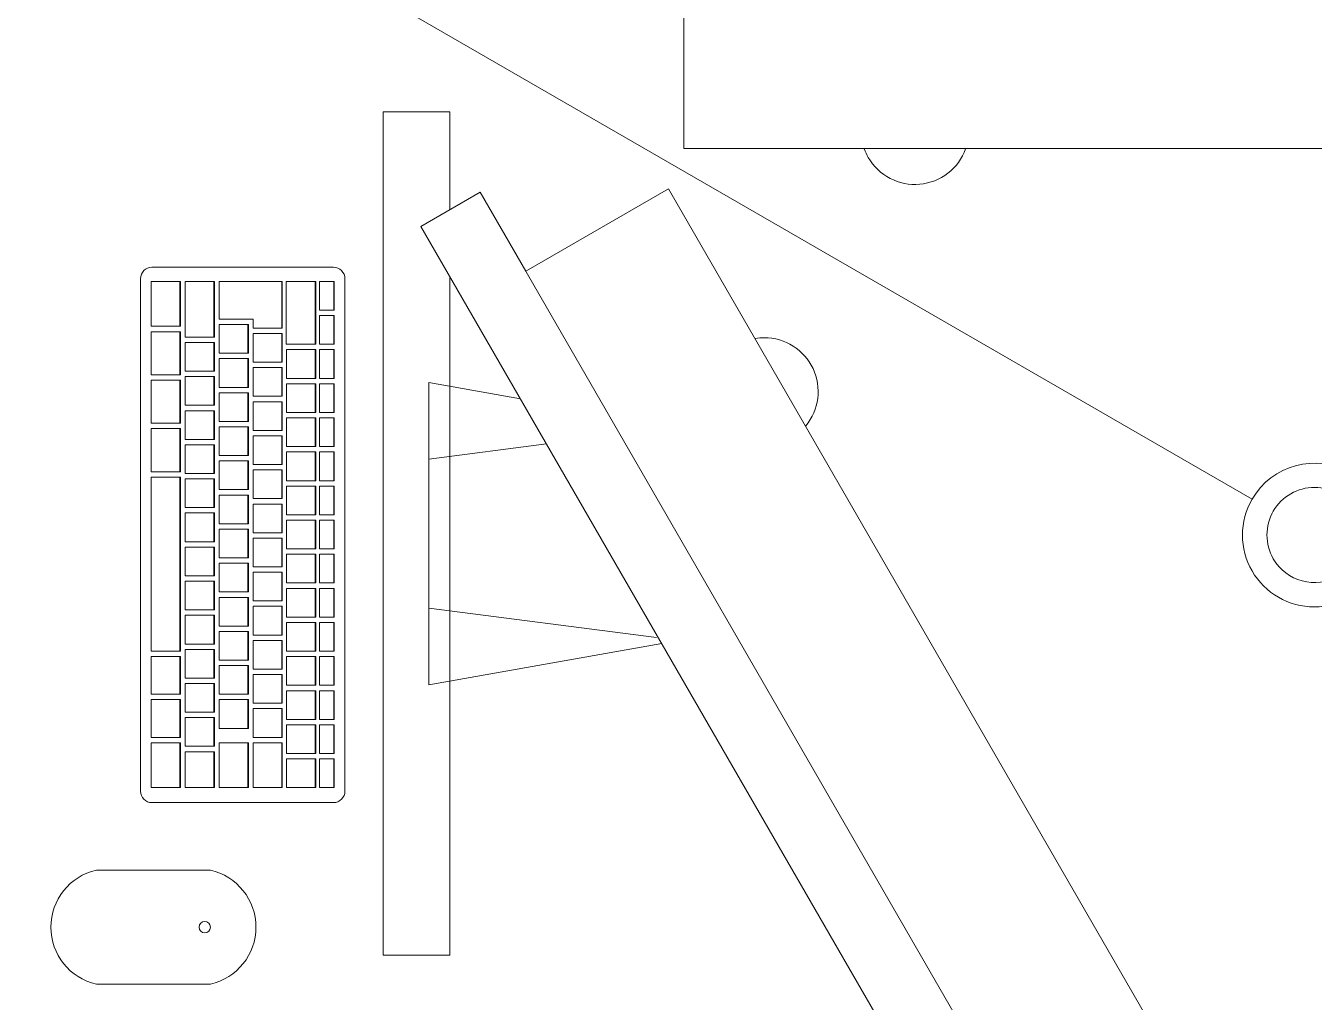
# Model space of a CAD drawing. Header units: millimetres. Extents: x 79795 to 317870, y -36033 to 97293.
# Drawn here: x 204280 to 204998, y 22533 to 23077 of the extents above; entities that cross this region are included whole.
import ezdxf

# ---------------------------------------------------------------- set-up
doc = ezdxf.new("R2010")
doc.units = ezdxf.units.MM
doc.header["$MEASUREMENT"] = 0
for name, color, linetype, lineweight in [('A-GENM', 8, 'CONTINUOUS', 9), ('E-ELEC-EQPM', 8, 'CONTINUOUS', 9), ('I-FURN', 8, 'CONTINUOUS', 9)]:
    doc.layers.add(name, color=color, linetype=linetype, lineweight=lineweight)

msp = doc.modelspace()

# ---------------------------------------------------------------- linework, layer by layer
at = {"layer": 'A-GENM'}
for p, q in [((204350.29, 22942.24), (204451.45, 22942.24)), ((204343.94, 22650.36), (204343.94, 22935.89)), ((204365.87, 22934.36), (204349.93, 22934.36)), ((204349.93, 22934.36), (204349.93, 22909.36)), ((204365.87, 22909.36), (204365.87, 22934.36)), ((204365.87, 22934.36), (204366.14, 22934.36)), ((204366.14, 22934.36), (204366.14, 22909.36)), ((204368.83, 22934.36), (204368.83, 22903.36)), ((204384.8, 22934.36), (204368.83, 22934.36)), ((204384.8, 22903.36), (204384.8, 22934.36)), ((204384.8, 22934.36), (204385.07, 22934.36)), ((204385.07, 22934.36), (204385.07, 22903.36)), ((204422.65, 22934.36), (204387.76, 22934.36)), ((204387.76, 22934.36), (204387.76, 22913.36)), ((204422.65, 22908.36), (204422.65, 22934.36)), ((204422.65, 22934.36), (204422.93, 22934.36)), ((204422.93, 22934.36), (204422.93, 22908.36)), ((204441.3, 22934.36), (204425.06, 22934.36)), ((204425.06, 22934.36), (204425.06, 22899.36)), ((204441.3, 22899.36), (204441.3, 22934.36)), ((204441.3, 22934.36), (204441.58, 22934.36)), ((204441.58, 22934.36), (204441.58, 22899.36)), ((204443.56, 22934.36), (204443.56, 22918.36)), ((204451.54, 22934.36), (204443.56, 22934.36)), ((204451.54, 22918.36), (204451.54, 22934.36)), ((204451.54, 22934.36), (204451.82, 22934.36)), ((204451.82, 22934.36), (204451.82, 22918.36)), ((204457.8, 22935.89), (204457.8, 22650.36)), ((204443.56, 22918.36), (204451.54, 22918.36)), ((204451.54, 22918.36), (204451.82, 22918.36)), ((204349.93, 22909.36), (204365.87, 22909.36)), ((204365.87, 22909.36), (204366.14, 22909.36)), ((204387.76, 22913.36), (204406.69, 22913.36)), ((204387.76, 22910.36), (204387.76, 22894.36)), ((204403.72, 22910.36), (204387.76, 22910.36)), ((204403.72, 22894.36), (204403.72, 22910.36)), ((204403.72, 22910.36), (204404, 22910.36)), ((204404, 22910.36), (204404, 22894.36)), ((204406.69, 22913.36), (204406.69, 22908.36)), ((204406.69, 22908.36), (204422.65, 22908.36)), ((204422.65, 22908.36), (204422.93, 22908.36)), ((204443.56, 22915.36), (204443.56, 22899.36)), ((204451.54, 22915.36), (204443.56, 22915.36)), ((204451.54, 22899.36), (204451.54, 22915.36)), ((204451.54, 22915.36), (204451.82, 22915.36)), ((204451.82, 22915.36), (204451.82, 22899.36)), ((204365.87, 22906.36), (204349.93, 22906.36)), ((204349.93, 22906.36), (204349.93, 22882.36)), ((204365.87, 22882.36), (204365.87, 22906.36)), ((204365.87, 22906.36), (204366.14, 22906.36)), ((204366.14, 22906.36), (204366.14, 22882.36)), ((204368.83, 22903.36), (204384.8, 22903.36)), ((204384.8, 22903.36), (204385.07, 22903.36)), ((204406.69, 22905.36), (204406.69, 22889.36)), ((204422.65, 22905.36), (204406.69, 22905.36)), ((204422.65, 22889.36), (204422.65, 22905.36)), ((204422.65, 22905.36), (204422.93, 22905.36)), ((204422.93, 22905.36), (204422.93, 22889.36)), ((204368.83, 22900.36), (204368.83, 22884.36)), ((204384.8, 22900.36), (204368.83, 22900.36)), ((204384.8, 22884.36), (204384.8, 22900.36)), ((204384.8, 22900.36), (204385.07, 22900.36)), ((204385.07, 22900.36), (204385.07, 22884.36)), ((204387.76, 22894.36), (204403.72, 22894.36)), ((204403.72, 22894.36), (204404, 22894.36)), ((204425.06, 22899.36), (204441.3, 22899.36)), ((204425.34, 22896.36), (204425.34, 22880.36)), ((204441.3, 22896.36), (204425.34, 22896.36)), ((204441.3, 22899.36), (204441.58, 22899.36)), ((204441.3, 22880.36), (204441.3, 22896.36)), ((204441.3, 22896.36), (204441.58, 22896.36)), ((204441.58, 22896.36), (204441.58, 22880.36)), ((204443.56, 22899.36), (204451.54, 22899.36)), ((204443.56, 22896.36), (204443.56, 22880.36)), ((204451.54, 22896.36), (204443.56, 22896.36)), ((204451.54, 22899.36), (204451.82, 22899.36)), ((204451.54, 22880.36), (204451.54, 22896.36)), ((204451.54, 22896.36), (204451.82, 22896.36)), ((204451.82, 22896.36), (204451.82, 22880.36)), ((204387.76, 22891.36), (204387.76, 22875.36)), ((204403.72, 22891.36), (204387.76, 22891.36)), ((204403.72, 22875.36), (204403.72, 22891.36)), ((204403.72, 22891.36), (204404, 22891.36)), ((204404, 22891.36), (204404, 22875.36)), ((204406.69, 22889.36), (204422.65, 22889.36)), ((204422.65, 22889.36), (204422.93, 22889.36)), ((204349.93, 22882.36), (204365.87, 22882.36)), ((204365.87, 22882.36), (204366.14, 22882.36)), ((204368.83, 22884.36), (204384.8, 22884.36)), ((204368.83, 22881.36), (204368.83, 22865.36)), ((204384.8, 22881.36), (204368.83, 22881.36)), ((204384.8, 22884.36), (204385.07, 22884.36)), ((204384.8, 22865.36), (204384.8, 22881.36)), ((204384.8, 22881.36), (204385.07, 22881.36)), ((204385.07, 22881.36), (204385.07, 22865.36)), ((204406.69, 22886.36), (204406.69, 22870.36)), ((204422.65, 22886.36), (204406.69, 22886.36)), ((204422.65, 22870.36), (204422.65, 22886.36)), ((204422.65, 22886.36), (204422.93, 22886.36)), ((204422.93, 22886.36), (204422.93, 22870.36)), ((204425.34, 22880.36), (204441.3, 22880.36)), ((204441.3, 22880.36), (204441.58, 22880.36)), ((204443.56, 22880.36), (204451.54, 22880.36)), ((204451.54, 22880.36), (204451.82, 22880.36)), ((204365.87, 22879.36), (204349.93, 22879.36)), ((204349.93, 22879.36), (204349.93, 22855.36)), ((204365.87, 22855.36), (204365.87, 22879.36)), ((204365.87, 22879.36), (204366.14, 22879.36)), ((204366.14, 22879.36), (204366.14, 22855.36)), ((204387.76, 22875.36), (204403.72, 22875.36)), ((204403.72, 22875.36), (204404, 22875.36)), ((204425.34, 22877.36), (204425.34, 22861.36)), ((204441.3, 22877.36), (204425.34, 22877.36)), ((204441.3, 22861.36), (204441.3, 22877.36)), ((204441.3, 22877.36), (204441.58, 22877.36)), ((204441.58, 22877.36), (204441.58, 22861.36)), ((204443.56, 22877.36), (204443.56, 22861.36)), ((204451.54, 22877.36), (204443.56, 22877.36)), ((204451.54, 22861.36), (204451.54, 22877.36)), ((204451.54, 22877.36), (204451.82, 22877.36)), ((204451.82, 22877.36), (204451.82, 22861.36)), ((204368.83, 22865.36), (204384.8, 22865.36)), ((204384.8, 22865.36), (204385.07, 22865.36)), ((204387.76, 22872.36), (204387.76, 22856.36)), ((204403.72, 22872.36), (204387.76, 22872.36)), ((204403.72, 22856.36), (204403.72, 22872.36)), ((204403.72, 22872.36), (204404, 22872.36)), ((204404, 22872.36), (204404, 22856.36)), ((204406.69, 22870.36), (204422.65, 22870.36)), ((204406.69, 22867.36), (204406.69, 22851.36)), ((204422.65, 22867.36), (204406.69, 22867.36)), ((204422.65, 22870.36), (204422.93, 22870.36)), ((204422.65, 22851.36), (204422.65, 22867.36)), ((204422.65, 22867.36), (204422.93, 22867.36)), ((204422.93, 22867.36), (204422.93, 22851.36)), ((204368.83, 22862.36), (204368.83, 22846.36)), ((204384.8, 22862.36), (204368.83, 22862.36)), ((204384.8, 22846.36), (204384.8, 22862.36)), ((204384.8, 22862.36), (204385.07, 22862.36)), ((204385.07, 22862.36), (204385.07, 22846.36)), ((204425.34, 22861.36), (204441.3, 22861.36)), ((204425.34, 22858.36), (204425.34, 22842.36)), ((204441.3, 22858.36), (204425.34, 22858.36)), ((204441.3, 22861.36), (204441.58, 22861.36)), ((204441.3, 22842.36), (204441.3, 22858.36)), ((204441.3, 22858.36), (204441.58, 22858.36)), ((204441.58, 22858.36), (204441.58, 22842.36)), ((204443.56, 22861.36), (204451.54, 22861.36)), ((204443.56, 22858.36), (204443.56, 22842.36)), ((204451.54, 22858.36), (204443.56, 22858.36)), ((204451.54, 22861.36), (204451.82, 22861.36)), ((204451.54, 22842.36), (204451.54, 22858.36)), ((204451.54, 22858.36), (204451.82, 22858.36)), ((204451.82, 22858.36), (204451.82, 22842.36)), ((204349.93, 22855.36), (204365.87, 22855.36)), ((204365.87, 22852.36), (204349.93, 22852.36)), ((204349.93, 22852.36), (204349.93, 22828.36)), ((204365.87, 22855.36), (204366.14, 22855.36)), ((204365.87, 22828.36), (204365.87, 22852.36)), ((204365.87, 22852.36), (204366.14, 22852.36)), ((204366.14, 22852.36), (204366.14, 22828.36)), ((204387.76, 22856.36), (204403.72, 22856.36)), ((204387.76, 22853.36), (204387.76, 22837.36)), ((204403.72, 22853.36), (204387.76, 22853.36)), ((204403.72, 22856.36), (204404, 22856.36)), ((204403.72, 22837.36), (204403.72, 22853.36)), ((204403.72, 22853.36), (204404, 22853.36)), ((204404, 22853.36), (204404, 22837.36)), ((204406.69, 22851.36), (204422.65, 22851.36)), ((204422.65, 22851.36), (204422.93, 22851.36)), ((204368.83, 22846.36), (204384.8, 22846.36)), ((204384.8, 22846.36), (204385.07, 22846.36)), ((204406.69, 22848.36), (204406.69, 22832.36)), ((204422.65, 22848.36), (204406.69, 22848.36)), ((204422.65, 22832.36), (204422.65, 22848.36)), ((204422.65, 22848.36), (204422.93, 22848.36)), ((204422.93, 22848.36), (204422.93, 22832.36)), ((204368.83, 22843.36), (204368.83, 22827.36)), ((204384.8, 22843.36), (204368.83, 22843.36)), ((204384.8, 22827.36), (204384.8, 22843.36)), ((204384.8, 22843.36), (204385.07, 22843.36)), ((204385.07, 22843.36), (204385.07, 22827.36)), ((204387.76, 22837.36), (204403.72, 22837.36)), ((204403.72, 22837.36), (204404, 22837.36)), ((204425.34, 22842.36), (204441.3, 22842.36)), ((204425.34, 22839.36), (204425.34, 22823.36)), ((204441.3, 22839.36), (204425.34, 22839.36)), ((204441.3, 22842.36), (204441.58, 22842.36)), ((204441.3, 22823.36), (204441.3, 22839.36)), ((204441.3, 22839.36), (204441.58, 22839.36)), ((204441.58, 22839.36), (204441.58, 22823.36)), ((204443.56, 22842.36), (204451.54, 22842.36)), ((204443.56, 22839.36), (204443.56, 22823.36)), ((204451.54, 22839.36), (204443.56, 22839.36)), ((204451.54, 22842.36), (204451.82, 22842.36)), ((204451.54, 22823.36), (204451.54, 22839.36)), ((204451.54, 22839.36), (204451.82, 22839.36)), ((204451.82, 22839.36), (204451.82, 22823.36)), ((204387.76, 22834.36), (204387.76, 22818.36)), ((204403.72, 22834.36), (204387.76, 22834.36)), ((204403.72, 22818.36), (204403.72, 22834.36)), ((204403.72, 22834.36), (204404, 22834.36)), ((204404, 22834.36), (204404, 22818.36)), ((204406.69, 22832.36), (204422.65, 22832.36)), ((204406.69, 22829.36), (204406.69, 22813.36)), ((204422.65, 22829.36), (204406.69, 22829.36)), ((204422.65, 22832.36), (204422.93, 22832.36)), ((204422.65, 22813.36), (204422.65, 22829.36)), ((204422.65, 22829.36), (204422.93, 22829.36)), ((204422.93, 22829.36), (204422.93, 22813.36)), ((204349.93, 22828.36), (204365.87, 22828.36)), ((204349.93, 22825.36), (204349.93, 22728.36)), ((204365.87, 22825.36), (204349.93, 22825.36)), ((204365.87, 22828.36), (204366.14, 22828.36)), ((204365.87, 22728.36), (204365.87, 22825.36)), ((204365.87, 22825.36), (204366.14, 22825.36)), ((204366.14, 22825.36), (204366.14, 22728.36)), ((204368.83, 22827.36), (204384.8, 22827.36)), ((204368.83, 22824.36), (204368.83, 22808.36)), ((204384.8, 22824.36), (204368.83, 22824.36)), ((204384.8, 22827.36), (204385.07, 22827.36)), ((204384.8, 22808.36), (204384.8, 22824.36)), ((204384.8, 22824.36), (204385.07, 22824.36)), ((204385.07, 22824.36), (204385.07, 22808.36)), ((204425.34, 22823.36), (204441.3, 22823.36)), ((204441.3, 22823.36), (204441.58, 22823.36)), ((204443.56, 22823.36), (204451.54, 22823.36)), ((204451.54, 22823.36), (204451.82, 22823.36)), ((204387.76, 22818.36), (204403.72, 22818.36)), ((204387.76, 22815.36), (204387.76, 22799.36)), ((204403.72, 22815.36), (204387.76, 22815.36)), ((204403.72, 22818.36), (204404, 22818.36)), ((204403.72, 22799.36), (204403.72, 22815.36)), ((204403.72, 22815.36), (204404, 22815.36)), ((204404, 22815.36), (204404, 22799.36)), ((204425.34, 22820.36), (204425.34, 22804.36)), ((204441.3, 22820.36), (204425.34, 22820.36)), ((204441.3, 22804.36), (204441.3, 22820.36)), ((204441.3, 22820.36), (204441.58, 22820.36)), ((204441.58, 22820.36), (204441.58, 22804.36)), ((204443.56, 22820.36), (204443.56, 22804.36)), ((204451.54, 22820.36), (204443.56, 22820.36)), ((204451.54, 22804.36), (204451.54, 22820.36)), ((204451.54, 22820.36), (204451.82, 22820.36)), ((204451.82, 22820.36), (204451.82, 22804.36)), ((204368.83, 22808.36), (204384.8, 22808.36)), ((204384.8, 22808.36), (204385.07, 22808.36)), ((204406.69, 22813.36), (204422.65, 22813.36)), ((204406.69, 22810.36), (204406.69, 22794.36)), ((204422.65, 22810.36), (204406.69, 22810.36)), ((204422.65, 22813.36), (204422.93, 22813.36)), ((204422.65, 22794.36), (204422.65, 22810.36)), ((204422.65, 22810.36), (204422.93, 22810.36)), ((204422.93, 22810.36), (204422.93, 22794.36)), ((204368.83, 22805.36), (204368.83, 22789.36)), ((204384.8, 22805.36), (204368.83, 22805.36)), ((204384.8, 22789.36), (204384.8, 22805.36)), ((204384.8, 22805.36), (204385.07, 22805.36)), ((204385.07, 22805.36), (204385.07, 22789.36)), ((204425.34, 22804.36), (204441.3, 22804.36)), ((204425.34, 22801.36), (204425.34, 22785.36)), ((204441.3, 22801.36), (204425.34, 22801.36)), ((204441.3, 22804.36), (204441.58, 22804.36)), ((204441.3, 22785.36), (204441.3, 22801.36)), ((204441.3, 22801.36), (204441.58, 22801.36)), ((204441.58, 22801.36), (204441.58, 22785.36)), ((204443.56, 22804.36), (204451.54, 22804.36)), ((204443.56, 22801.36), (204443.56, 22785.36)), ((204451.54, 22801.36), (204443.56, 22801.36)), ((204451.54, 22804.36), (204451.82, 22804.36)), ((204451.54, 22785.36), (204451.54, 22801.36)), ((204451.54, 22801.36), (204451.82, 22801.36)), ((204451.82, 22801.36), (204451.82, 22785.36)), ((204387.76, 22799.36), (204403.72, 22799.36)), ((204387.76, 22796.36), (204387.76, 22780.36)), ((204403.72, 22796.36), (204387.76, 22796.36)), ((204403.72, 22799.36), (204404, 22799.36)), ((204403.72, 22780.36), (204403.72, 22796.36)), ((204403.72, 22796.36), (204404, 22796.36)), ((204404, 22796.36), (204404, 22780.36)), ((204406.69, 22794.36), (204422.65, 22794.36)), ((204422.65, 22794.36), (204422.93, 22794.36)), ((204368.83, 22789.36), (204384.8, 22789.36)), ((204368.83, 22786.36), (204368.83, 22770.36)), ((204384.8, 22786.36), (204368.83, 22786.36)), ((204384.8, 22789.36), (204385.07, 22789.36)), ((204384.8, 22770.36), (204384.8, 22786.36)), ((204384.8, 22786.36), (204385.07, 22786.36)), ((204385.07, 22786.36), (204385.07, 22770.36)), ((204406.69, 22791.36), (204406.69, 22775.36)), ((204422.65, 22791.36), (204406.69, 22791.36)), ((204422.65, 22775.36), (204422.65, 22791.36)), ((204422.65, 22791.36), (204422.93, 22791.36)), ((204422.93, 22791.36), (204422.93, 22775.36)), ((204387.76, 22780.36), (204403.72, 22780.36)), ((204403.72, 22780.36), (204404, 22780.36)), ((204425.34, 22785.36), (204441.3, 22785.36)), ((204425.34, 22782.36), (204425.34, 22766.36)), ((204441.3, 22782.36), (204425.34, 22782.36)), ((204441.3, 22785.36), (204441.58, 22785.36)), ((204441.3, 22766.36), (204441.3, 22782.36)), ((204441.3, 22782.36), (204441.58, 22782.36)), ((204441.58, 22782.36), (204441.58, 22766.36)), ((204443.56, 22785.36), (204451.54, 22785.36)), ((204443.56, 22782.36), (204443.56, 22766.36)), ((204451.54, 22782.36), (204443.56, 22782.36)), ((204451.54, 22785.36), (204451.82, 22785.36)), ((204451.54, 22766.36), (204451.54, 22782.36)), ((204451.54, 22782.36), (204451.82, 22782.36)), ((204451.82, 22782.36), (204451.82, 22766.36)), ((204387.76, 22777.36), (204387.76, 22761.36)), ((204403.72, 22777.36), (204387.76, 22777.36)), ((204403.72, 22761.36), (204403.72, 22777.36)), ((204403.72, 22777.36), (204404, 22777.36)), ((204404, 22777.36), (204404, 22761.36)), ((204406.69, 22775.36), (204422.65, 22775.36)), ((204406.69, 22772.36), (204406.69, 22756.36)), ((204422.65, 22772.36), (204406.69, 22772.36)), ((204422.65, 22775.36), (204422.93, 22775.36)), ((204422.65, 22756.36), (204422.65, 22772.36)), ((204422.65, 22772.36), (204422.93, 22772.36)), ((204422.93, 22772.36), (204422.93, 22756.36)), ((204368.83, 22770.36), (204384.8, 22770.36)), ((204368.83, 22767.36), (204368.83, 22751.36)), ((204384.8, 22767.36), (204368.83, 22767.36)), ((204384.8, 22770.36), (204385.07, 22770.36)), ((204384.8, 22751.36), (204384.8, 22767.36)), ((204384.8, 22767.36), (204385.07, 22767.36)), ((204385.07, 22767.36), (204385.07, 22751.36)), ((204425.34, 22766.36), (204441.3, 22766.36)), ((204441.3, 22766.36), (204441.58, 22766.36)), ((204443.56, 22766.36), (204451.54, 22766.36)), ((204451.54, 22766.36), (204451.82, 22766.36)), ((204387.76, 22761.36), (204403.72, 22761.36)), ((204387.76, 22758.36), (204387.76, 22742.36)), ((204403.72, 22758.36), (204387.76, 22758.36)), ((204403.72, 22761.36), (204404, 22761.36)), ((204403.72, 22742.36), (204403.72, 22758.36)), ((204403.72, 22758.36), (204404, 22758.36)), ((204404, 22758.36), (204404, 22742.36)), ((204425.34, 22763.36), (204425.34, 22747.36)), ((204441.3, 22763.36), (204425.34, 22763.36)), ((204441.3, 22747.36), (204441.3, 22763.36)), ((204441.3, 22763.36), (204441.58, 22763.36)), ((204441.58, 22763.36), (204441.58, 22747.36)), ((204443.56, 22763.36), (204443.56, 22747.36)), ((204451.54, 22763.36), (204443.56, 22763.36)), ((204451.54, 22747.36), (204451.54, 22763.36)), ((204451.54, 22763.36), (204451.82, 22763.36)), ((204451.82, 22763.36), (204451.82, 22747.36)), ((204368.83, 22751.36), (204384.8, 22751.36)), ((204384.8, 22751.36), (204385.07, 22751.36)), ((204406.69, 22756.36), (204422.65, 22756.36)), ((204406.69, 22753.36), (204406.69, 22737.36)), ((204422.65, 22753.36), (204406.69, 22753.36)), ((204422.65, 22756.36), (204422.93, 22756.36)), ((204422.65, 22737.36), (204422.65, 22753.36)), ((204422.65, 22753.36), (204422.93, 22753.36)), ((204422.93, 22753.36), (204422.93, 22737.36)), ((204368.83, 22748.36), (204368.83, 22732.36)), ((204384.8, 22748.36), (204368.83, 22748.36)), ((204384.8, 22732.36), (204384.8, 22748.36)), ((204384.8, 22748.36), (204385.07, 22748.36)), ((204385.07, 22748.36), (204385.07, 22732.36)), ((204425.34, 22747.36), (204441.3, 22747.36)), ((204425.34, 22744.36), (204425.34, 22728.36)), ((204441.3, 22744.36), (204425.34, 22744.36)), ((204441.3, 22747.36), (204441.58, 22747.36)), ((204441.3, 22728.36), (204441.3, 22744.36)), ((204441.3, 22744.36), (204441.58, 22744.36)), ((204441.58, 22744.36), (204441.58, 22728.36)), ((204443.56, 22747.36), (204451.54, 22747.36)), ((204443.56, 22744.36), (204443.56, 22728.36)), ((204451.54, 22744.36), (204443.56, 22744.36)), ((204451.54, 22747.36), (204451.82, 22747.36)), ((204451.54, 22728.36), (204451.54, 22744.36)), ((204451.54, 22744.36), (204451.82, 22744.36)), ((204451.82, 22744.36), (204451.82, 22728.36)), ((204387.76, 22742.36), (204403.72, 22742.36)), ((204387.76, 22739.36), (204387.76, 22723.36)), ((204403.72, 22739.36), (204387.76, 22739.36)), ((204403.72, 22742.36), (204404, 22742.36)), ((204403.72, 22723.36), (204403.72, 22739.36)), ((204403.72, 22739.36), (204404, 22739.36)), ((204404, 22739.36), (204404, 22723.36)), ((204406.69, 22737.36), (204422.65, 22737.36)), ((204422.65, 22737.36), (204422.93, 22737.36)), ((204368.83, 22732.36), (204384.8, 22732.36)), ((204368.83, 22729.36), (204368.83, 22713.36)), ((204384.8, 22729.36), (204368.83, 22729.36)), ((204384.8, 22732.36), (204385.07, 22732.36)), ((204384.8, 22713.36), (204384.8, 22729.36)), ((204384.8, 22729.36), (204385.07, 22729.36)), ((204385.07, 22729.36), (204385.07, 22713.36)), ((204406.69, 22734.36), (204406.69, 22718.36)), ((204422.65, 22734.36), (204406.69, 22734.36)), ((204422.65, 22718.36), (204422.65, 22734.36)), ((204422.65, 22734.36), (204422.93, 22734.36)), ((204422.93, 22734.36), (204422.93, 22718.36)), ((204349.93, 22728.36), (204365.87, 22728.36)), ((204349.93, 22725.36), (204349.93, 22704.36)), ((204365.87, 22725.36), (204349.93, 22725.36)), ((204365.87, 22728.36), (204366.14, 22728.36)), ((204365.87, 22704.36), (204365.87, 22725.36)), ((204365.87, 22725.36), (204366.14, 22725.36)), ((204366.14, 22725.36), (204366.14, 22704.36)), ((204387.76, 22723.36), (204403.72, 22723.36)), ((204403.72, 22723.36), (204404, 22723.36)), ((204425.34, 22728.36), (204441.3, 22728.36)), ((204425.34, 22725.36), (204425.34, 22709.36)), ((204441.3, 22725.36), (204425.34, 22725.36)), ((204441.3, 22728.36), (204441.58, 22728.36)), ((204441.3, 22709.36), (204441.3, 22725.36)), ((204441.3, 22725.36), (204441.58, 22725.36)), ((204441.58, 22725.36), (204441.58, 22709.36)), ((204443.56, 22728.36), (204451.54, 22728.36)), ((204443.56, 22725.36), (204443.56, 22709.36)), ((204451.54, 22725.36), (204443.56, 22725.36)), ((204451.54, 22728.36), (204451.82, 22728.36)), ((204451.54, 22709.36), (204451.54, 22725.36)), ((204451.54, 22725.36), (204451.82, 22725.36)), ((204451.82, 22725.36), (204451.82, 22709.36)), ((204387.76, 22720.36), (204387.76, 22704.36)), ((204403.72, 22720.36), (204387.76, 22720.36)), ((204403.72, 22704.36), (204403.72, 22720.36)), ((204403.72, 22720.36), (204404, 22720.36)), ((204404, 22720.36), (204404, 22704.36)), ((204406.69, 22718.36), (204422.65, 22718.36)), ((204406.69, 22715.36), (204406.69, 22699.36)), ((204422.65, 22715.36), (204406.69, 22715.36)), ((204422.65, 22718.36), (204422.93, 22718.36)), ((204422.65, 22699.36), (204422.65, 22715.36)), ((204422.65, 22715.36), (204422.93, 22715.36)), ((204422.93, 22715.36), (204422.93, 22699.36)), ((204368.83, 22713.36), (204384.8, 22713.36)), ((204368.83, 22710.36), (204368.83, 22694.36)), ((204384.8, 22710.36), (204368.83, 22710.36)), ((204384.8, 22713.36), (204385.07, 22713.36)), ((204384.8, 22694.36), (204384.8, 22710.36)), ((204384.8, 22710.36), (204385.07, 22710.36)), ((204385.07, 22710.36), (204385.07, 22694.36)), ((204425.34, 22709.36), (204441.3, 22709.36)), ((204441.3, 22709.36), (204441.58, 22709.36)), ((204443.56, 22709.36), (204451.54, 22709.36)), ((204451.54, 22709.36), (204451.82, 22709.36)), ((204349.93, 22704.36), (204365.87, 22704.36)), ((204349.93, 22701.36), (204349.93, 22680.36)), ((204365.87, 22701.36), (204349.93, 22701.36)), ((204365.87, 22704.36), (204366.14, 22704.36)), ((204365.87, 22680.36), (204365.87, 22701.36)), ((204365.87, 22701.36), (204366.14, 22701.36)), ((204366.14, 22701.36), (204366.14, 22680.36)), ((204387.76, 22704.36), (204403.72, 22704.36)), ((204387.76, 22701.36), (204387.76, 22685.36)), ((204403.72, 22701.36), (204387.76, 22701.36)), ((204403.72, 22704.36), (204404, 22704.36)), ((204403.72, 22685.36), (204403.72, 22701.36)), ((204403.72, 22701.36), (204404, 22701.36)), ((204404, 22701.36), (204404, 22685.36)), ((204425.34, 22706.36), (204425.34, 22690.36)), ((204441.3, 22706.36), (204425.34, 22706.36)), ((204441.3, 22690.36), (204441.3, 22706.36)), ((204441.3, 22706.36), (204441.58, 22706.36)), ((204441.58, 22706.36), (204441.58, 22690.36)), ((204443.56, 22706.36), (204443.56, 22690.36)), ((204451.54, 22706.36), (204443.56, 22706.36)), ((204451.54, 22690.36), (204451.54, 22706.36)), ((204451.54, 22706.36), (204451.82, 22706.36)), ((204451.82, 22706.36), (204451.82, 22690.36)), ((204368.83, 22694.36), (204384.8, 22694.36)), ((204384.8, 22694.36), (204385.07, 22694.36)), ((204406.69, 22699.36), (204422.65, 22699.36)), ((204406.69, 22696.36), (204406.69, 22680.36)), ((204422.65, 22696.36), (204406.69, 22696.36)), ((204422.65, 22699.36), (204422.93, 22699.36)), ((204422.65, 22680.36), (204422.65, 22696.36)), ((204422.65, 22696.36), (204422.93, 22696.36)), ((204422.93, 22696.36), (204422.93, 22680.36)), ((204368.83, 22691.36), (204368.83, 22675.36)), ((204384.8, 22691.36), (204368.83, 22691.36)), ((204384.8, 22675.36), (204384.8, 22691.36)), ((204384.8, 22691.36), (204385.07, 22691.36)), ((204385.07, 22691.36), (204385.07, 22675.36)), ((204425.34, 22690.36), (204441.3, 22690.36)), ((204425.34, 22687.36), (204425.34, 22671.36)), ((204441.3, 22687.36), (204425.34, 22687.36)), ((204441.3, 22690.36), (204441.58, 22690.36)), ((204441.3, 22671.36), (204441.3, 22687.36)), ((204441.3, 22687.36), (204441.58, 22687.36)), ((204441.58, 22687.36), (204441.58, 22671.36)), ((204443.56, 22690.36), (204451.54, 22690.36)), ((204443.56, 22687.36), (204443.56, 22671.36)), ((204451.54, 22687.36), (204443.56, 22687.36)), ((204451.54, 22690.36), (204451.82, 22690.36)), ((204451.54, 22671.36), (204451.54, 22687.36)), ((204451.54, 22687.36), (204451.82, 22687.36)), ((204451.82, 22687.36), (204451.82, 22671.36)), ((204349.93, 22680.36), (204365.87, 22680.36)), ((204365.87, 22680.36), (204366.14, 22680.36)), ((204387.76, 22685.36), (204403.72, 22685.36)), ((204403.72, 22685.36), (204404, 22685.36)), ((204406.69, 22680.36), (204422.65, 22680.36)), ((204422.65, 22680.36), (204422.93, 22680.36)), ((204349.93, 22677.36), (204349.93, 22652.36)), ((204365.87, 22677.36), (204349.93, 22677.36)), ((204365.87, 22652.36), (204365.87, 22677.36)), ((204365.87, 22677.36), (204366.14, 22677.36)), ((204366.14, 22677.36), (204366.14, 22652.36)), ((204368.83, 22675.36), (204384.8, 22675.36)), ((204368.86, 22672.36), (204368.86, 22652.36)), ((204384.8, 22672.36), (204368.86, 22672.36)), ((204384.8, 22675.36), (204385.07, 22675.36)), ((204384.8, 22652.36), (204384.8, 22672.36)), ((204384.8, 22672.36), (204385.07, 22672.36)), ((204385.07, 22672.36), (204385.07, 22652.36)), ((204387.78, 22677.36), (204387.78, 22652.36)), ((204403.72, 22677.36), (204387.78, 22677.36)), ((204403.72, 22652.36), (204403.72, 22677.36)), ((204403.72, 22677.36), (204404, 22677.36)), ((204404, 22677.36), (204404, 22652.36)), ((204406.71, 22677.36), (204406.71, 22652.36)), ((204422.65, 22677.36), (204406.71, 22677.36)), ((204422.65, 22652.36), (204422.65, 22677.36)), ((204422.65, 22677.36), (204422.93, 22677.36)), ((204422.93, 22677.36), (204422.93, 22652.36)), ((204425.34, 22671.36), (204441.3, 22671.36)), ((204425.34, 22668.36), (204425.34, 22652.36)), ((204441.3, 22668.36), (204425.34, 22668.36)), ((204441.3, 22671.36), (204441.58, 22671.36)), ((204441.3, 22652.36), (204441.3, 22668.36)), ((204441.3, 22668.36), (204441.58, 22668.36)), ((204441.58, 22668.36), (204441.58, 22652.36)), ((204443.56, 22671.36), (204451.54, 22671.36)), ((204443.56, 22668.36), (204443.56, 22652.36)), ((204451.54, 22668.36), (204443.56, 22668.36)), ((204451.54, 22671.36), (204451.82, 22671.36)), ((204451.54, 22652.36), (204451.54, 22668.36)), ((204451.54, 22668.36), (204451.82, 22668.36)), ((204451.82, 22668.36), (204451.82, 22652.36)), ((204349.93, 22652.36), (204365.87, 22652.36)), ((204365.87, 22652.36), (204366.14, 22652.36)), ((204368.86, 22652.36), (204384.8, 22652.36)), ((204384.8, 22652.36), (204385.07, 22652.36)), ((204387.78, 22652.36), (204403.72, 22652.36)), ((204403.72, 22652.36), (204404, 22652.36)), ((204406.71, 22652.36), (204422.65, 22652.36)), ((204422.65, 22652.36), (204422.93, 22652.36)), ((204425.34, 22652.36), (204441.3, 22652.36)), ((204441.3, 22652.36), (204441.58, 22652.36)), ((204443.56, 22652.36), (204451.54, 22652.36)), ((204451.54, 22652.36), (204451.82, 22652.36)), ((204451.45, 22644.01), (204350.29, 22644.01)), ((204382.85, 22606.36), (204319.35, 22606.36)), ((204319.35, 22542.86), (204382.85, 22542.86))]:
    msp.add_line(p, q, dxfattribs=at)
for centre, radius, start, end in [((204350.29, 22935.89), 6.35, 90, 180), ((204451.45, 22935.89), 6.35, 0, 90), ((204350.29, 22650.36), 6.35, 180, 270), ((204451.45, 22650.36), 6.35, 270, 0), ((204326.49, 22574.61), 32.54, 102.68038, 257.31962), ((204375.7, 22574.61), 32.54, 282.68038, 77.31962), ((204379.69, 22574.61), 3.16, 90, 270), ((204379.69, 22574.61), 3.16, 270, 90)]:
    msp.add_arc(centre, radius, start, end, dxfattribs=at)
at = {"layer": 'E-ELEC-EQPM'}
for p, q in [((204646.61, 23008.35), (204646.61, 23100.25)), ((204646.61, 23008.35), (204646.61, 23100.25)), ((205345.01, 23008.35), (204646.61, 23008.35)), ((205345.01, 23008.35), (204646.61, 23008.35)), ((204500.19, 22964.98), (204533.18, 22984.03)), ((204500.19, 22964.98), (204533.18, 22984.03)), ((204533.18, 22984.03), (204558.58, 22940.04)), ((204533.18, 22984.03), (204933.18, 22291.21)), ((204558.58, 22940.04), (204638.17, 22985.99)), ((204558.58, 22940.04), (204638.17, 22985.99)), ((204638.17, 22985.99), (204987.37, 22381.16)), ((204638.17, 22985.99), (204987.37, 22381.16)), ((204900.19, 22272.16), (204500.19, 22964.98)), ((204900.19, 22272.16), (204500.19, 22964.98))]:
    msp.add_line(p, q, dxfattribs=at)
at = {"layer": 'I-FURN'}
for p, q in [((204963.25, 22813.05), (204001.95, 23368.02)), ((204001.95, 23368.02), (204963.25, 22813.05)), ((204516.18, 23028.82), (204479.09, 23028.82)), ((204479.09, 23028.82), (204479.09, 22558.92)), ((204516.18, 22974.21), (204516.18, 23028.82)), ((204516.18, 22558.92), (204516.18, 22936.29)), ((204504.49, 22709.71), (204504.49, 22878.03)), ((204504.49, 22878.03), (204555.6, 22869.01)), ((204504.49, 22835.44), (204570.14, 22843.83)), ((204504.49, 22752.3), (204631.35, 22736.08)), ((204634.33, 22732.64), (204504.49, 22709.71)), ((204516.18, 22558.92), (204479.09, 22558.92))]:
    msp.add_line(p, q, dxfattribs=at)
for centre, radius, start, end in [((204775.4, 23018.42), 30, 199.77024, 210), ((204775.4, 23018.42), 30, 210, 340.22976), ((204691.46, 22873.04), 30, 90.00282, 99.69206), ((204691.46, 22873.04), 30, 320.30789, 90.00282), ((204997.89, 22793.05), 40, 330.00141, 150.00141), ((204998.05, 22793.12), 26.51, 30, 210), ((204997.89, 22793.05), 40, 150.00141, 330.00141), ((204998.05, 22793.12), 26.51, 210, 30)]:
    msp.add_arc(centre, radius, start, end, dxfattribs=at)

doc.saveas('drawing.dxf')
